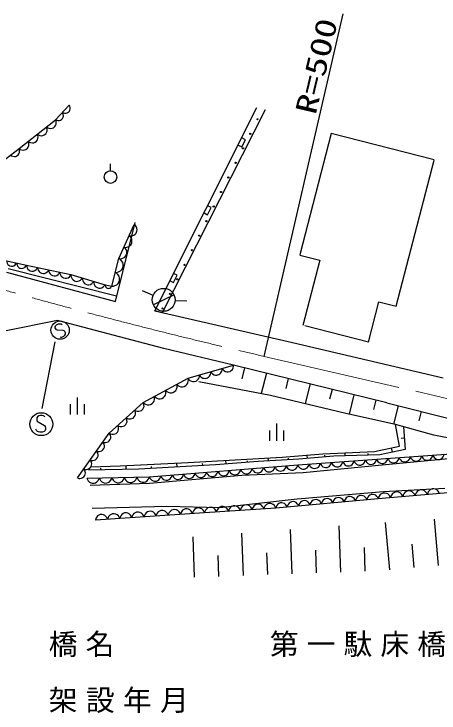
# Model space of a CAD drawing. Units: millimetres, scale not verified. Extents: x 40000 to 680000, y 20000 to 380000.
# Drawn here: x 426656 to 463564, y 248210 to 308912 of the extents above; entities that cross this region are included whole.
import ezdxf
from ezdxf.enums import TextEntityAlignment as Align

# ---------------------------------------------------------------- set-up
doc = ezdxf.new("R2010")
doc.units = ezdxf.units.MM
doc.header["$LTSCALE"] = 1000
doc.linetypes.add('CHAIN', pattern=[18.5, 12, -1.5, 3.5, -1.5])
doc.layers.add('M-BGD', color=7, linetype='Continuous', lineweight=25)
doc.layers.add('M-BMK', color=2, linetype='CHAIN', lineweight=13)
doc.layers.add('M-BGD-HTXT', color=7, linetype='Continuous')
doc.layers.add('M-STR-HTXT', color=7, linetype='Continuous')
doc.styles.add('ＭＳ ゴシック', font='')
doc.styles.get('ＭＳ ゴシック').set_extended_font_data('MS Gothic')

# ---------------------------------------------------------------- blocks, each defined once
blk = doc.blocks.new('BUHIN193')
at = {"color": 7, "linetype": 'Continuous', "lineweight": 25}
blk.add_lwpolyline([(-276, -331), (-180, -369), (-82, -383), (45, -380), (145, -340), (235, -283), (320, -181), (361, -82), (382, 23), (363, 149), (330, 241), (276, 331)], dxfattribs=at)
blk = doc.blocks.new('BUHIN194')
at = {"color": 7, "linetype": 'Continuous', "lineweight": 25}
blk.add_lwpolyline([(-378, -337), (-272, -398), (-161, -431), (-13, -449), (110, -420), (224, -369), (341, -265), (405, -158), (447, -38), (447, 110), (425, 223), (378, 337)], dxfattribs=at)
blk = doc.blocks.new('BUHIN195')
at = {"color": 7, "linetype": 'Continuous', "lineweight": 25}
blk.add_lwpolyline([(-352, -304), (-255, -362), (-154, -394), (-18, -412), (96, -388), (201, -343), (310, -248), (370, -150), (411, -41), (412, 95), (394, 199), (352, 304)], dxfattribs=at)
blk = doc.blocks.new('BUHIN210')
at = {"color": 7, "linetype": 'Continuous', "lineweight": 25}
blk.add_lwpolyline([(-437, 69), (-420, -36), (-381, -130), (-311, -239), (-223, -307), (-126, -356), (10, -377), (117, -361), (222, -324), (322, -241), (386, -164), (437, -69)], dxfattribs=at)
blk = doc.blocks.new('BUHIN211')
at = {"color": 7, "linetype": 'Continuous', "lineweight": 25}
blk.add_lwpolyline([(-487, 74), (-468, -43), (-424, -147), (-345, -269), (-247, -344), (-138, -398), (13, -421), (133, -401), (249, -359), (361, -267), (431, -180), (487, -74)], dxfattribs=at)
blk = doc.blocks.new('BUHIN212')
at = {"color": 7, "linetype": 'Continuous', "lineweight": 25}
blk.add_lwpolyline([(-503, 118), (-492, -6), (-455, -119), (-383, -252), (-286, -339), (-177, -404), (-21, -441), (106, -431), (231, -396), (355, -309), (435, -224), (503, -118)], dxfattribs=at)
blk = doc.blocks.new('BUHIN214')
at = {"color": 7, "linetype": 'Continuous', "lineweight": 25}
blk.add_lwpolyline([(-122, -609), (27, -591), (160, -542), (318, -450), (418, -331), (492, -197), (530, -8), (513, 144), (467, 292), (357, 438), (253, 532), (122, 609)], dxfattribs=at)
blk = doc.blocks.new('BUHIN215')
at = {"color": 7, "linetype": 'Continuous', "lineweight": 25}
blk.add_lwpolyline([(-192, -507), (-61, -513), (61, -490), (210, -433), (313, -344), (396, -240), (456, -82), (463, 51), (444, 186), (370, 327), (293, 422), (192, 507)], dxfattribs=at)
blk = doc.blocks.new('BUHIN254')
at = {"color": 7, "linetype": 'Continuous', "lineweight": 25}
blk.add_lwpolyline([(-486, -64), (-435, -171), (-364, -258), (-255, -352), (-141, -397), (-22, -418), (129, -398), (238, -347), (338, -275), (418, -155), (462, -53), (486, 64)], dxfattribs=at)
blk = doc.blocks.new('BUHIN255')
at = {"color": 7, "linetype": 'Continuous', "lineweight": 25}
blk.add_lwpolyline([(-492, -69), (-440, -177), (-367, -265), (-256, -360), (-139, -404), (-18, -424), (134, -403), (245, -350), (345, -275), (426, -154), (469, -50), (492, 69)], dxfattribs=at)
blk = doc.blocks.new('BUHIN256')
at = {"color": 7, "linetype": 'Continuous', "lineweight": 25}
blk.add_lwpolyline([(-541, -44), (-491, -165), (-417, -265), (-302, -376), (-178, -431), (-47, -462), (120, -448), (244, -397), (358, -323), (454, -195), (508, -85), (541, 44)], dxfattribs=at)
blk = doc.blocks.new('BUHIN260')
at = {"color": 7, "linetype": 'Continuous', "lineweight": 25}
blk.add_lwpolyline([(529, 77), (471, 193), (393, 286), (273, 388), (148, 434), (18, 456), (-146, 432), (-265, 375), (-372, 294), (-458, 163), (-504, 51), (-529, -77)], dxfattribs=at)
blk = doc.blocks.new('BUHIN261')
at = {"color": 7, "linetype": 'Continuous', "lineweight": 25}
blk.add_lwpolyline([(491, 74), (437, 181), (364, 268), (252, 362), (135, 404), (14, 424), (-138, 401), (-248, 347), (-347, 271), (-427, 149), (-469, 45), (-491, -74)], dxfattribs=at)
blk = doc.blocks.new('BUHIN262')
at = {"color": 7, "linetype": 'Continuous', "lineweight": 25}
blk.add_lwpolyline([(512, 64), (459, 177), (385, 269), (271, 369), (151, 417), (26, 440), (-133, 420), (-249, 367), (-354, 291), (-440, 166), (-486, 59), (-512, -64)], dxfattribs=at)
blk = doc.blocks.new('BUHIN263')
at = {"color": 7, "linetype": 'Continuous', "lineweight": 25}
blk.add_lwpolyline([(523, 66), (469, 182), (393, 276), (277, 378), (153, 426), (25, 450), (-137, 429), (-255, 375), (-362, 297), (-449, 169), (-497, 59), (-523, -66)], dxfattribs=at)
blk = doc.blocks.new('BUHIN264')
at = {"color": 7, "linetype": 'Continuous', "lineweight": 25}
blk.add_lwpolyline([(-484, -170), (-408, -269), (-317, -343), (-185, -416), (-58, -436), (68, -433), (218, -380), (319, -303), (405, -208), (462, -68), (484, 46), (484, 170)], dxfattribs=at)
blk = doc.blocks.new('BUHIN265')
at = {"color": 7, "linetype": 'Continuous', "lineweight": 25}
blk.add_lwpolyline([(-471, -290), (-369, -377), (-256, -434), (-101, -481), (38, -474), (170, -441), (317, -351), (406, -248), (474, -127), (503, 33), (500, 158), (471, 290)], dxfattribs=at)
blk = doc.blocks.new('BUHIN266')
at = {"color": 7, "linetype": 'Continuous', "lineweight": 25}
blk.add_lwpolyline([(-348, -354), (-241, -408), (-130, -433), (16, -441), (135, -405), (243, -348), (351, -238), (407, -128), (441, -9), (431, 137), (402, 246), (348, 354)], dxfattribs=at)
blk = doc.blocks.new('BUHIN267')
at = {"color": 7, "linetype": 'Continuous', "lineweight": 25}
blk.add_lwpolyline([(-252, -406), (-140, -433), (-31, -434), (108, -410), (212, -351), (302, -275), (380, -149), (409, -35), (416, 85), (376, 219), (326, 315), (252, 406)], dxfattribs=at)
blk = doc.blocks.new('BUHIN329')
at = {"color": 7, "linetype": 'Continuous', "lineweight": 25}
blk.add_lwpolyline([(-138, -321), (183, -460), (460, 183), (138, 321)], dxfattribs=at)
blk = doc.blocks.new('BUHIN336')
at = {"color": 7, "linetype": 'Continuous', "lineweight": 25}
blk.add_line((-15, 259), (-50, 849), dxfattribs=at)
blk.add_circle((18, -297), 548, dxfattribs=at)
blk = doc.blocks.new('BUHIN357')
at = {"color": 7, "linetype": 'Continuous', "lineweight": 25}
for p, q in [((-44, 749), (44, -749)), ((-608, 118), (-555, -780)), ((590, 189), (643, -710))]:
    blk.add_line(p, q, dxfattribs=at)
blk = doc.blocks.new('BUHIN382')
at = {"color": 7, "linetype": 'Continuous', "lineweight": 25}
blk.add_line((866, 490), (-866, -490), dxfattribs=at)
blk.add_circle((0, 0), 995, dxfattribs=at)
blk = doc.blocks.new('BUHIN384')
at = {"color": 7, "linetype": 'Continuous', "lineweight": 25}
blk.add_lwpolyline([(38, -571), (100, -591), (166, -586), (247, -559), (355, -498), (432, -422), (479, -327), (481, -224), (439, -142), (406, -92), (339, -38), (268, -27), (-235, -23), (-312, 16), (-390, 88), (-430, 175), (-443, 255), (-430, 345), (-339, 438), (-179, 528), (-104, 557), (-20, 563), (65, 542), (159, 490)], dxfattribs=at)
blk.add_circle((0, 0), 796, dxfattribs=at)
blk = doc.blocks.new('BUHIN406')
at = {"color": 7, "linetype": 'Continuous', "lineweight": 25}
blk.add_lwpolyline([(271, 662), (213, 719), (136, 749), (30, 763), (-125, 754), (-252, 711), (-358, 630), (-416, 516), (-414, 401), (-405, 327), (-359, 229), (-286, 178), (277, -104), (342, -190), (389, -313), (386, -433), (357, -530), (292, -624), (140, -678), (-89, -691), (-190, -682), (-288, -643), (-372, -573), (-449, -462)], dxfattribs=at)
blk.add_circle((0, 0), 995, dxfattribs=at)

msp = doc.modelspace()

# ---------------------------------------------------------------- linework, layer by layer
at = {"layer": 'M-BGD'}
for p, q in [((448390, 279178), (455243, 308912)), ((430274, 299731), (431455, 300986)), ((430274, 299731), (431455, 300986)), ((438882, 283122), (447756, 300781)), ((448478, 300600), (439515, 282975)), ((427100, 297222), (430274, 299731)), ((427100, 297222), (430274, 299731)), ((454207, 298547), (451480, 287985)), ((463133, 296243), (454212, 298546)), ((424886, 295524), (427100, 297222)), ((424886, 295524), (427100, 297222)), ((459851, 283531), (463130, 296229)), ((435473, 283943), (437169, 290795)), ((435774, 287672), (437101, 290642)), ((451479, 287982), (453212, 287535)), ((425159, 287672), (427749, 287103)), ((435142, 285271), (435774, 287672)), ((453214, 287534), (451750, 281865)), ((426164, 286807), (435565, 284445)), ((427749, 287103), (431604, 286282)), ((426007, 286489), (435473, 283943)), ((431604, 286282), (434573, 285397)), ((434573, 285397), (435142, 285271)), ((438738, 284480), (437818, 284871)), ((440658, 284042), (441657, 283994)), ((457449, 280425), (458351, 283919)), ((458351, 283919), (459852, 283531)), ((439515, 282975), (438882, 283122)), ((438882, 283122), (450851, 280399)), ((430422, 282284), (425833, 281370)), ((439659, 279852), (430422, 282284)), ((457449, 280425), (451921, 281821)), ((430192, 280454), (429079, 274641)), ((445718, 278414), (439659, 279852)), ((450851, 280399), (463939, 277317)), ((441776, 277280), (445718, 278414)), ((459025, 275148), (445718, 278414)), ((446669, 278180), (446438, 277242)), ((448570, 277714), (448135, 275943)), ((437876, 275187), (441776, 277280)), ((448940, 275792), (442705, 276961)), ((450471, 277247), (450260, 276388)), ((452372, 276781), (451953, 275075)), ((454273, 276314), (454065, 275468)), ((455487, 274233), (448940, 275792)), ((456174, 275848), (455762, 274171)), ((434926, 272523), (437876, 275187)), ((458075, 275381), (457873, 274559)), ((459025, 275148), (465027, 273649)), ((460025, 274898), (459624, 273293)), ((462026, 274398), (461819, 273572)), ((459773, 273259), (455487, 274233)), ((463123, 272324), (459773, 273259)), ((460137, 271382), (459773, 273259)), ((460467, 273065), (460613, 271096)), ((432167, 268623), (434926, 272523)), ((460540, 272081), (460275, 272061)), ((468928, 271194), (463123, 272324)), ((457949, 270906), (460137, 271382)), ((451299, 269762), (464991, 270744)), ((453478, 270716), (457949, 270906)), ((455428, 270549), (455422, 270799)), ((457426, 270597), (457422, 270740)), ((460613, 271096), (458425, 270621)), ((459519, 270858), (459438, 271230)), ((441776, 269955), (449958, 270430)), ((445082, 269836), (445058, 270146)), ((451385, 270240), (447865, 270050)), ((448745, 270097), (448730, 270359)), ((449958, 270430), (453478, 270716)), ((450505, 270193), (450497, 270333)), ((454429, 270526), (451385, 270240)), ((452146, 270311), (452118, 270606)), ((453668, 270454), (453655, 270588)), ((458425, 270621), (454429, 270526)), ((465627, 270397), (458925, 269762)), ((433309, 269574), (435878, 269669)), ((435878, 269669), (441776, 269955)), ((436401, 269360), (436394, 269694)), ((444154, 269764), (437495, 269384)), ((438415, 268722), (451299, 269762)), ((438605, 269447), (438595, 269624)), ((440825, 269574), (440806, 269908)), ((443045, 269701), (443035, 269864)), ((447865, 270050), (444154, 269764)), ((446937, 269978), (446927, 270116)), ((458925, 269762), (451761, 269068)), ((437495, 269384), (433119, 269289)), ((434213, 269313), (434210, 269460)), ((451761, 269068), (446445, 268837)), ((432984, 268606), (438415, 268722)), ((446445, 268837), (438415, 268144)), ((438415, 268144), (433273, 267971)), ((458752, 267451), (464067, 267740)), ((451241, 266815), (458752, 267451)), ((465742, 267451), (458289, 266815)), ((444539, 266064), (451241, 266815)), ((458289, 266815), (449392, 266006)), ((433446, 266006), (439917, 266180)), ((439917, 266180), (444539, 266064)), ((449392, 266006), (443210, 265602)), ((443210, 265602), (433735, 264966)), ((459284, 260653), (458923, 264768)), ((463520, 261025), (463168, 265045)), ((450811, 260300), (450676, 264151)), ((455048, 260449), (454906, 264471)), ((442338, 260003), (442215, 263511)), ((446575, 260151), (446446, 263831)), ((461402, 260839), (461224, 262872)), ((452929, 260374), (452860, 262343)), ((457166, 260523), (457094, 262577)), ((444456, 260077), (444393, 261874)), ((448693, 260226), (448627, 262108))]:
    msp.add_line(p, q, dxfattribs=at)
msp.add_lwpolyline([(434573, 285397), (434580, 285327), (434602, 285264), (434644, 285189), (434699, 285141), (434761, 285105), (434849, 285085), (434920, 285092), (434991, 285112), (435060, 285162), (435105, 285211), (435142, 285271)], dxfattribs=at)
for centre in [(447809, 299771), (447174, 298508), (446539, 297244), (445904, 295981), (445269, 294717), (444634, 293453), (443999, 292190), (443364, 290926), (442729, 289662), (442094, 288399), (441459, 287135), (440824, 285872), (440189, 284608), (439554, 283344)]:
    msp.add_circle(centre, 49.8, dxfattribs=at)
at = {"layer": 'M-BMK'}
msp.add_line((448390, 279178), (476467, 272707), dxfattribs=at)
msp.add_arc((560688, 766404), 500000, 253.09306, 257.02087, dxfattribs=at)

# ---------------------------------------------------------------- block references
at = {"layer": 'M-BGD', "rotation": 356.62464}
for name, p in [('BUHIN193', (431160, 300672)), ('BUHIN193', (430569, 300045)), ('BUHIN194', (429877, 299417)), ('BUHIN194', (429084, 298790)), ('BUHIN194', (428290, 298163)), ('BUHIN329', (446277, 297838)), ('BUHIN194', (427497, 297535)), ('BUHIN195', (426731, 296939)), ('BUHIN336', (435036, 295046)), ('BUHIN329', (443319, 291951)), ('BUHIN215', (436880, 290147)), ('BUHIN215', (436437, 289157)), ('BUHIN215', (435995, 288167)), ('BUHIN210', (426454, 287388)), ('BUHIN210', (427317, 287198)), ('BUHIN214', (435616, 287072)), ('BUHIN211', (428231, 287001)), ('BUHIN211', (429195, 286795)), ('BUHIN211', (430158, 286590)), ('BUHIN211', (431122, 286385)), ('BUHIN212', (432099, 286135)), ('BUHIN212', (433089, 285840)), ('BUHIN214', (435300, 285871)), ('BUHIN329', (440361, 286065)), ('BUHIN212', (434078, 285545)), ('BUHIN382', (439659, 284090)), ('BUHIN384', (430665, 281456)), ('BUHIN264', (444240, 277989)), ('BUHIN264', (445225, 278272)), ('BUHIN264', (442269, 277422)), ('BUHIN264', (443254, 277705)), ('BUHIN265', (440313, 276495)), ('BUHIN265', (441288, 277018)), ('BUHIN265', (439338, 275972)), ('BUHIN357', (432139, 274872)), ('BUHIN265', (438363, 275449)), ('BUHIN266', (437507, 274854)), ('BUHIN266', (436770, 274188)), ('BUHIN406', (429028, 273291)), ('BUHIN266', (436032, 273522)), ('BUHIN266', (435295, 272856)), ('BUHIN357', (449455, 272600)), ('BUHIN267', (434650, 272133)), ('BUHIN267', (434099, 271353)), ('BUHIN267', (433547, 270573)), ('BUHIN254', (463524, 270639)), ('BUHIN267', (432995, 269793)), ('BUHIN254', (455700, 270077)), ('BUHIN254', (456678, 270148)), ('BUHIN254', (457656, 270218)), ('BUHIN254', (458634, 270288)), ('BUHIN254', (459612, 270358)), ('BUHIN254', (460590, 270428)), ('BUHIN254', (461568, 270498)), ('BUHIN254', (462546, 270569)), ('BUHIN255', (447830, 269482)), ('BUHIN255', (448821, 269562)), ('BUHIN255', (449812, 269642)), ('BUHIN255', (450803, 269722)), ('BUHIN254', (451788, 269797)), ('BUHIN254', (452766, 269867)), ('BUHIN254', (453744, 269937)), ('BUHIN254', (454722, 270007)), ('BUHIN267', (432443, 269013)), ('BUHIN255', (439901, 268842)), ('BUHIN255', (440892, 268922)), ('BUHIN255', (441883, 269002)), ('BUHIN255', (442874, 269082)), ('BUHIN255', (443865, 269162)), ('BUHIN255', (444857, 269242)), ('BUHIN255', (445848, 269322)), ('BUHIN255', (446839, 269402)), ('BUHIN256', (433527, 268618)), ('BUHIN256', (434613, 268641)), ('BUHIN256', (435699, 268664)), ('BUHIN256', (436785, 268687)), ('BUHIN256', (437871, 268710)), ('BUHIN255', (438910, 268762)), ('BUHIN260', (463081, 267224)), ('BUHIN261', (456806, 266680)), ('BUHIN261', (457795, 266770)), ('BUHIN260', (458822, 266861)), ('BUHIN260', (459886, 266951)), ('BUHIN260', (460951, 267042)), ('BUHIN260', (462016, 267133)), ('BUHIN261', (449886, 266051)), ('BUHIN261', (450875, 266141)), ('BUHIN261', (451863, 266231)), ('BUHIN261', (452852, 266321)), ('BUHIN261', (453841, 266411)), ('BUHIN261', (454829, 266501)), ('BUHIN261', (455818, 266591)), ('BUHIN263', (440578, 265425)), ('BUHIN263', (441631, 265496)), ('BUHIN263', (442684, 265567)), ('BUHIN262', (443725, 265636)), ('BUHIN262', (444755, 265703)), ('BUHIN262', (445786, 265770)), ('BUHIN262', (446816, 265838)), ('BUHIN262', (447846, 265905)), ('BUHIN262', (448877, 265973)), ('BUHIN263', (434261, 265002)), ('BUHIN263', (435314, 265072)), ('BUHIN263', (436367, 265143)), ('BUHIN263', (437420, 265214)), ('BUHIN263', (438472, 265284)), ('BUHIN263', (439525, 265355))]:
    msp.add_blockref(name, p, dxfattribs=at)

# ---------------------------------------------------------------- texts
at = {"layer": 'M-BGD-HTXT', "style": 'ＭＳ ゴシック', "width": 1.35}
msp.add_text('R=500', height=1833, rotation=76.7, dxfattribs=at).set_placement((453382, 299952), align=Align.BOTTOM_LEFT)
at = {"layer": 'M-STR-HTXT', "char_height": 1833, "attachment_point": 7, "style": 'ＭＳ ゴシック'}
for s, insert in [('\\T1.28;橋名\u3000\u3000\u3000\u3000第一駄床橋', (429670, 253068)), ('\\T1.29;架設年月\u3000\u3000\u3000\u3000\u3000\u3000\\~', (429670, 248210))]:
    msp.add_mtext(s, dxfattribs=dict(at, insert=insert))

doc.saveas('drawing.dxf')
